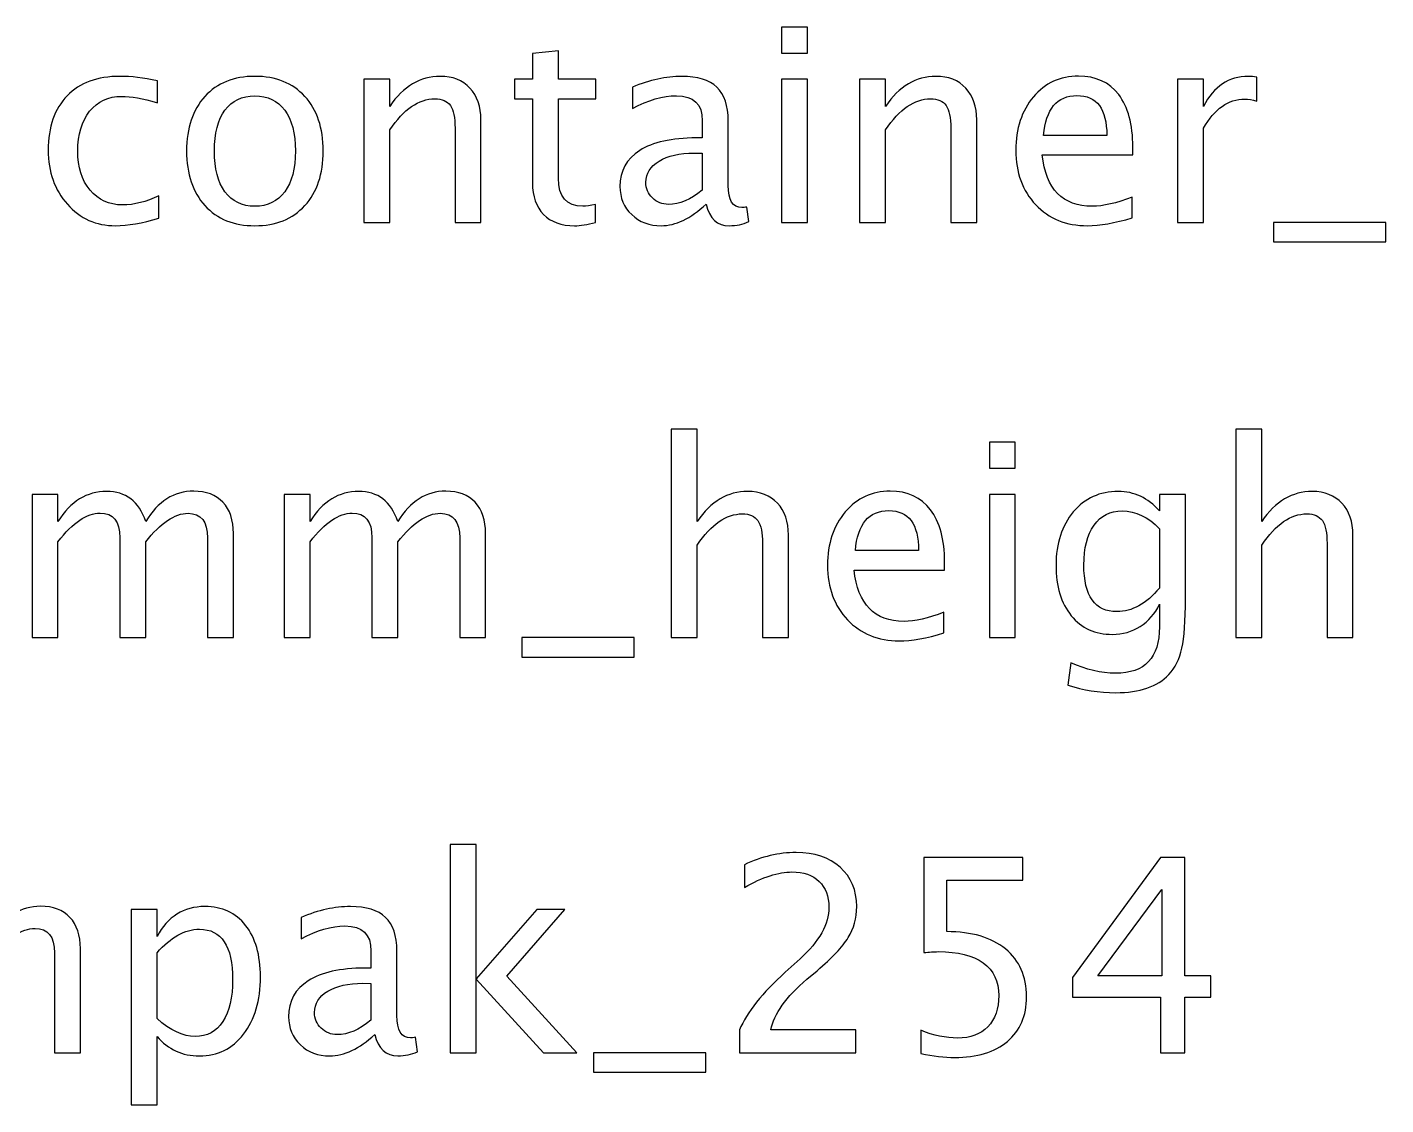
# Model space of a CAD drawing. Header units: centimetres. Extents: x -13.3 to 13.4, y -6.8 to 14.
# Drawn here: x -0.72 to 4.6, y 9.71 to 13.94 of the extents above; entities that cross this region are included whole.
import ezdxf

# ---------------------------------------------------------------- set-up
doc = ezdxf.new("R2010")
doc.units = ezdxf.units.CM
doc.header["$MEASUREMENT"] = 0
doc.layers.add('Layer 1', color=7, linetype='Continuous')

msp = doc.modelspace()

# ---------------------------------------------------------------- linework, layer by layer
at = {"layer": 'Layer 1'}
for points, knots in [([(2.23389, 13.83401), (2.23389, 13.83401), (2.23389, 13.93561), (2.23389, 13.93561), (2.23389, 13.93561), (2.23389, 13.93561), (2.33549, 13.93561), (2.33549, 13.93561), (2.33549, 13.93561), (2.33549, 13.93561), (2.33549, 13.83401), (2.33549, 13.83401), (2.33549, 13.83401), (2.33549, 13.83401), (2.23389, 13.83401), (2.23389, 13.83401)], [0, 0, 0, 0, 0.2, 0.2, 0.2, 0.2, 0.4, 0.4, 0.4, 0.4, 0.6, 0.6, 0.6, 0.6, 1, 1, 1, 1]), ([(1.50452, 13.17062), (1.47313, 13.16197), (1.44579, 13.15774), (1.42268, 13.15774), (1.42268, 13.15774), (1.37082, 13.15774), (1.33043, 13.17256), (1.3015, 13.20219), (1.3015, 13.20219), (1.2724, 13.23182), (1.25793, 13.27292), (1.25793, 13.32566), (1.25793, 13.32566), (1.25793, 13.32566), (1.25793, 13.65516), (1.25793, 13.65516), (1.25793, 13.65516), (1.25793, 13.65516), (1.18773, 13.65516), (1.18773, 13.65516), (1.18773, 13.65516), (1.18773, 13.65516), (1.18773, 13.73135), (1.18773, 13.73135), (1.18773, 13.73135), (1.18773, 13.73135), (1.25793, 13.73135), (1.25793, 13.73135), (1.25793, 13.73135), (1.25793, 13.73135), (1.25793, 13.83278), (1.25793, 13.83278), (1.25793, 13.83278), (1.25793, 13.83278), (1.35953, 13.84248), (1.35953, 13.84248), (1.35953, 13.84248), (1.35953, 13.84248), (1.35953, 13.73135), (1.35953, 13.73135), (1.35953, 13.73135), (1.35953, 13.73135), (1.50664, 13.73135), (1.50664, 13.73135), (1.50664, 13.73135), (1.50664, 13.73135), (1.50664, 13.65516), (1.50664, 13.65516), (1.50664, 13.65516), (1.50664, 13.65516), (1.35953, 13.65516), (1.35953, 13.65516), (1.35953, 13.65516), (1.35953, 13.65516), (1.35953, 13.34401), (1.35953, 13.34401), (1.35953, 13.34401), (1.35953, 13.27063), (1.39146, 13.23394), (1.45514, 13.23394), (1.45514, 13.23394), (1.46872, 13.23394), (1.48512, 13.23623), (1.50452, 13.24064), (1.50452, 13.24064), (1.50452, 13.24064), (1.50452, 13.17062), (1.50452, 13.17062)], [0, 0, 0, 0, 0.0555556, 0.0555556, 0.0555556, 0.0555556, 0.1111111, 0.1111111, 0.1111111, 0.1111111, 0.1666667, 0.1666667, 0.1666667, 0.1666667, 0.2222222, 0.2222222, 0.2222222, 0.2222222, 0.2777778, 0.2777778, 0.2777778, 0.2777778, 0.3333333, 0.3333333, 0.3333333, 0.3333333, 0.3888889, 0.3888889, 0.3888889, 0.3888889, 0.4444444, 0.4444444, 0.4444444, 0.4444444, 0.5, 0.5, 0.5, 0.5, 0.5555556, 0.5555556, 0.5555556, 0.5555556, 0.6111111, 0.6111111, 0.6111111, 0.6111111, 0.6666667, 0.6666667, 0.6666667, 0.6666667, 0.7222222, 0.7222222, 0.7222222, 0.7222222, 0.7777778, 0.7777778, 0.7777778, 0.7777778, 0.8333333, 0.8333333, 0.8333333, 0.8333333, 0.8888889, 0.8888889, 0.8888889, 0.8888889, 1, 1, 1, 1]), ([(-0.20591, 13.18737), (-0.27171, 13.16762), (-0.3285, 13.15774), (-0.37631, 13.15774), (-0.37631, 13.15774), (-0.45215, 13.15774), (-0.51495, 13.18579), (-0.56487, 13.2417), (-0.56487, 13.2417), (-0.61478, 13.29779), (-0.63983, 13.36852), (-0.63983, 13.45372), (-0.63983, 13.45372), (-0.63983, 13.54474), (-0.61514, 13.61582), (-0.56575, 13.66662), (-0.56575, 13.66662), (-0.51636, 13.7176), (-0.44739, 13.743), (-0.35884, 13.743), (-0.35884, 13.743), (-0.31528, 13.743), (-0.26624, 13.737), (-0.21226, 13.725), (-0.21226, 13.725), (-0.21226, 13.725), (-0.21226, 13.63928), (-0.21226, 13.63928), (-0.21226, 13.63928), (-0.26959, 13.65621), (-0.31633, 13.66468), (-0.35232, 13.66468), (-0.35232, 13.66468), (-0.40453, 13.66468), (-0.44633, 13.6451), (-0.47755, 13.60612), (-0.47755, 13.60612), (-0.50877, 13.56714), (-0.52447, 13.5151), (-0.52447, 13.45019), (-0.52447, 13.45019), (-0.52447, 13.38722), (-0.50824, 13.33642), (-0.47597, 13.29744), (-0.47597, 13.29744), (-0.44369, 13.25863), (-0.40153, 13.23923), (-0.34914, 13.23923), (-0.34914, 13.23923), (-0.30275, 13.23923), (-0.25513, 13.25123), (-0.20591, 13.27521), (-0.20591, 13.27521), (-0.20591, 13.27521), (-0.20591, 13.18737), (-0.20591, 13.18737)], [0, 0, 0, 0, 0.0666667, 0.0666667, 0.0666667, 0.0666667, 0.1333333, 0.1333333, 0.1333333, 0.1333333, 0.2, 0.2, 0.2, 0.2, 0.2666667, 0.2666667, 0.2666667, 0.2666667, 0.3333333, 0.3333333, 0.3333333, 0.3333333, 0.4, 0.4, 0.4, 0.4, 0.4666667, 0.4666667, 0.4666667, 0.4666667, 0.5333333, 0.5333333, 0.5333333, 0.5333333, 0.6, 0.6, 0.6, 0.6, 0.6666667, 0.6666667, 0.6666667, 0.6666667, 0.7333333, 0.7333333, 0.7333333, 0.7333333, 0.8, 0.8, 0.8, 0.8, 0.8666667, 0.8666667, 0.8666667, 0.8666667, 1, 1, 1, 1]), ([(0.16997, 13.15774), (0.08759, 13.15774), (0.02233, 13.18402), (-0.02565, 13.23659), (-0.02565, 13.23659), (-0.0738, 13.28915), (-0.09779, 13.36059), (-0.09779, 13.45072), (-0.09779, 13.45072), (-0.09779, 13.54068), (-0.0738, 13.61194), (-0.02565, 13.66433), (-0.02565, 13.66433), (0.02233, 13.71671), (0.08759, 13.743), (0.16997, 13.743), (0.16997, 13.743), (0.25234, 13.743), (0.3176, 13.71671), (0.36558, 13.66433), (0.36558, 13.66433), (0.41374, 13.61194), (0.43772, 13.54068), (0.43772, 13.45072), (0.43772, 13.45072), (0.43772, 13.36059), (0.41374, 13.28915), (0.36558, 13.23659), (0.36558, 13.23659), (0.3176, 13.18402), (0.25234, 13.15774), (0.16997, 13.15774)], [0, 0, 0, 0, 0.1111111, 0.1111111, 0.1111111, 0.1111111, 0.2222222, 0.2222222, 0.2222222, 0.2222222, 0.3333333, 0.3333333, 0.3333333, 0.3333333, 0.4444444, 0.4444444, 0.4444444, 0.4444444, 0.5555556, 0.5555556, 0.5555556, 0.5555556, 0.6666667, 0.6666667, 0.6666667, 0.6666667, 0.7777778, 0.7777778, 0.7777778, 0.7777778, 1, 1, 1, 1]), ([(0.59683, 13.17044), (0.59683, 13.17044), (0.59683, 13.73135), (0.59683, 13.73135), (0.59683, 13.73135), (0.59683, 13.73135), (0.69843, 13.73135), (0.69843, 13.73135), (0.69843, 13.73135), (0.69843, 13.73135), (0.69843, 13.62535), (0.69843, 13.62535), (0.69843, 13.62535), (0.75223, 13.70384), (0.8182, 13.743), (0.89616, 13.743), (0.89616, 13.743), (0.9452, 13.743), (0.98418, 13.72765), (1.01293, 13.69678), (1.01293, 13.69678), (1.04168, 13.66609), (1.05614, 13.62464), (1.05614, 13.57278), (1.05614, 13.57278), (1.05614, 13.57278), (1.05614, 13.17044), (1.05614, 13.17044), (1.05614, 13.17044), (1.05614, 13.17044), (0.95455, 13.17044), (0.95455, 13.17044), (0.95455, 13.17044), (0.95455, 13.17044), (0.95455, 13.53962), (0.95455, 13.53962), (0.95455, 13.53962), (0.95455, 13.58125), (0.94837, 13.61088), (0.9362, 13.62852), (0.9362, 13.62852), (0.92385, 13.64634), (0.90357, 13.65516), (0.87517, 13.65516), (0.87517, 13.65516), (0.81273, 13.65516), (0.75382, 13.61441), (0.69843, 13.53292), (0.69843, 13.53292), (0.69843, 13.53292), (0.69843, 13.17044), (0.69843, 13.17044), (0.69843, 13.17044), (0.69843, 13.17044), (0.59683, 13.17044), (0.59683, 13.17044)], [0, 0, 0, 0, 0.0666667, 0.0666667, 0.0666667, 0.0666667, 0.1333333, 0.1333333, 0.1333333, 0.1333333, 0.2, 0.2, 0.2, 0.2, 0.2666667, 0.2666667, 0.2666667, 0.2666667, 0.3333333, 0.3333333, 0.3333333, 0.3333333, 0.4, 0.4, 0.4, 0.4, 0.4666667, 0.4666667, 0.4666667, 0.4666667, 0.5333333, 0.5333333, 0.5333333, 0.5333333, 0.6, 0.6, 0.6, 0.6, 0.6666667, 0.6666667, 0.6666667, 0.6666667, 0.7333333, 0.7333333, 0.7333333, 0.7333333, 0.8, 0.8, 0.8, 0.8, 0.8666667, 0.8666667, 0.8666667, 0.8666667, 1, 1, 1, 1]), ([(1.93862, 13.24188), (1.87759, 13.18579), (1.81885, 13.15774), (1.76241, 13.15774), (1.76241, 13.15774), (1.71602, 13.15774), (1.67739, 13.1722), (1.64687, 13.20131), (1.64687, 13.20131), (1.61618, 13.23041), (1.60084, 13.2671), (1.60084, 13.31137), (1.60084, 13.31137), (1.60084, 13.37258), (1.62659, 13.41968), (1.67809, 13.45248), (1.67809, 13.45248), (1.7296, 13.48529), (1.80351, 13.5017), (1.89981, 13.5017), (1.89981, 13.5017), (1.89981, 13.5017), (1.92363, 13.5017), (1.92363, 13.5017), (1.92363, 13.5017), (1.92363, 13.5017), (1.92363, 13.56925), (1.92363, 13.56925), (1.92363, 13.56925), (1.92363, 13.63434), (1.88976, 13.6668), (1.82185, 13.6668), (1.82185, 13.6668), (1.76929, 13.6668), (1.71178, 13.65022), (1.64952, 13.61706), (1.64952, 13.61706), (1.64952, 13.61706), (1.64952, 13.70066), (1.64952, 13.70066), (1.64952, 13.70066), (1.71796, 13.72889), (1.78252, 13.743), (1.84302, 13.743), (1.84302, 13.743), (1.90528, 13.743), (1.95132, 13.72889), (1.98078, 13.70049), (1.98078, 13.70049), (2.01041, 13.67209), (2.02523, 13.62834), (2.02523, 13.56925), (2.02523, 13.56925), (2.02523, 13.56925), (2.02523, 13.31578), (2.02523, 13.31578), (2.02523, 13.31578), (2.02523, 13.25775), (2.04304, 13.22865), (2.07885, 13.22865), (2.07885, 13.22865), (2.08326, 13.22865), (2.08978, 13.22935), (2.09843, 13.23076), (2.09843, 13.23076), (2.09843, 13.23076), (2.10566, 13.17432), (2.10566, 13.17432), (2.10566, 13.17432), (2.08255, 13.16321), (2.05715, 13.15774), (2.02928, 13.15774), (2.02928, 13.15774), (1.98184, 13.15774), (1.95167, 13.18579), (1.93862, 13.24188)], [0, 0, 0, 0, 0.05, 0.05, 0.05, 0.05, 0.1, 0.1, 0.1, 0.1, 0.15, 0.15, 0.15, 0.15, 0.2, 0.2, 0.2, 0.2, 0.25, 0.25, 0.25, 0.25, 0.3, 0.3, 0.3, 0.3, 0.35, 0.35, 0.35, 0.35, 0.4, 0.4, 0.4, 0.4, 0.45, 0.45, 0.45, 0.45, 0.5, 0.5, 0.5, 0.5, 0.55, 0.55, 0.55, 0.55, 0.6, 0.6, 0.6, 0.6, 0.65, 0.65, 0.65, 0.65, 0.7, 0.7, 0.7, 0.7, 0.75, 0.75, 0.75, 0.75, 0.8, 0.8, 0.8, 0.8, 0.85, 0.85, 0.85, 0.85, 0.9, 0.9, 0.9, 0.9, 1, 1, 1, 1]), ([(2.53975, 13.17044), (2.53975, 13.17044), (2.53975, 13.73135), (2.53975, 13.73135), (2.53975, 13.73135), (2.53975, 13.73135), (2.64135, 13.73135), (2.64135, 13.73135), (2.64135, 13.73135), (2.64135, 13.73135), (2.64135, 13.62535), (2.64135, 13.62535), (2.64135, 13.62535), (2.69515, 13.70384), (2.76112, 13.743), (2.83908, 13.743), (2.83908, 13.743), (2.88812, 13.743), (2.9271, 13.72765), (2.95585, 13.69678), (2.95585, 13.69678), (2.9846, 13.66609), (2.99906, 13.62464), (2.99906, 13.57278), (2.99906, 13.57278), (2.99906, 13.57278), (2.99906, 13.17044), (2.99906, 13.17044), (2.99906, 13.17044), (2.99906, 13.17044), (2.89747, 13.17044), (2.89747, 13.17044), (2.89747, 13.17044), (2.89747, 13.17044), (2.89747, 13.53962), (2.89747, 13.53962), (2.89747, 13.53962), (2.89747, 13.58125), (2.89129, 13.61088), (2.87912, 13.62852), (2.87912, 13.62852), (2.86677, 13.64634), (2.84649, 13.65516), (2.81809, 13.65516), (2.81809, 13.65516), (2.75565, 13.65516), (2.69674, 13.61441), (2.64135, 13.53292), (2.64135, 13.53292), (2.64135, 13.53292), (2.64135, 13.17044), (2.64135, 13.17044), (2.64135, 13.17044), (2.64135, 13.17044), (2.53975, 13.17044), (2.53975, 13.17044)], [0, 0, 0, 0, 0.0666667, 0.0666667, 0.0666667, 0.0666667, 0.1333333, 0.1333333, 0.1333333, 0.1333333, 0.2, 0.2, 0.2, 0.2, 0.2666667, 0.2666667, 0.2666667, 0.2666667, 0.3333333, 0.3333333, 0.3333333, 0.3333333, 0.4, 0.4, 0.4, 0.4, 0.4666667, 0.4666667, 0.4666667, 0.4666667, 0.5333333, 0.5333333, 0.5333333, 0.5333333, 0.6, 0.6, 0.6, 0.6, 0.6666667, 0.6666667, 0.6666667, 0.6666667, 0.7333333, 0.7333333, 0.7333333, 0.7333333, 0.8, 0.8, 0.8, 0.8, 0.8666667, 0.8666667, 0.8666667, 0.8666667, 1, 1, 1, 1]), ([(3.60831, 13.18843), (3.54005, 13.16797), (3.48166, 13.15774), (3.43298, 13.15774), (3.43298, 13.15774), (3.3499, 13.15774), (3.28234, 13.18526), (3.23031, 13.24011), (3.23031, 13.24011), (3.17828, 13.29497), (3.15217, 13.36605), (3.15217, 13.45354), (3.15217, 13.45354), (3.15217, 13.53839), (3.1751, 13.60806), (3.22114, 13.66256), (3.22114, 13.66256), (3.26718, 13.71689), (3.32609, 13.74405), (3.39788, 13.74405), (3.39788, 13.74405), (3.46579, 13.74405), (3.51835, 13.71989), (3.55539, 13.67156), (3.55539, 13.67156), (3.59244, 13.62323), (3.61096, 13.55479), (3.61096, 13.46607), (3.61096, 13.46607), (3.61096, 13.46607), (3.61043, 13.43502), (3.61043, 13.43502), (3.61043, 13.43502), (3.61043, 13.43502), (3.25589, 13.43502), (3.25589, 13.43502), (3.25589, 13.43502), (3.2707, 13.30097), (3.33614, 13.23394), (3.45203, 13.23394), (3.45203, 13.23394), (3.49454, 13.23394), (3.54657, 13.24593), (3.60831, 13.26992), (3.60831, 13.26992), (3.60831, 13.26992), (3.60831, 13.18843), (3.60831, 13.18843)], [0, 0, 0, 0, 0.0769231, 0.0769231, 0.0769231, 0.0769231, 0.1538462, 0.1538462, 0.1538462, 0.1538462, 0.2307692, 0.2307692, 0.2307692, 0.2307692, 0.3076923, 0.3076923, 0.3076923, 0.3076923, 0.3846154, 0.3846154, 0.3846154, 0.3846154, 0.4615385, 0.4615385, 0.4615385, 0.4615385, 0.5384615, 0.5384615, 0.5384615, 0.5384615, 0.6153846, 0.6153846, 0.6153846, 0.6153846, 0.6923077, 0.6923077, 0.6923077, 0.6923077, 0.7692308, 0.7692308, 0.7692308, 0.7692308, 0.8461538, 0.8461538, 0.8461538, 0.8461538, 1, 1, 1, 1]), ([(3.78629, 13.17044), (3.78629, 13.17044), (3.78629, 13.73135), (3.78629, 13.73135), (3.78629, 13.73135), (3.78629, 13.73135), (3.88789, 13.73135), (3.88789, 13.73135), (3.88789, 13.73135), (3.88789, 13.73135), (3.88789, 13.62535), (3.88789, 13.62535), (3.88789, 13.62535), (3.92828, 13.70384), (3.98684, 13.743), (4.06375, 13.743), (4.06375, 13.743), (4.07416, 13.743), (4.08509, 13.74211), (4.09638, 13.74035), (4.09638, 13.74035), (4.09638, 13.74035), (4.09638, 13.64528), (4.09638, 13.64528), (4.09638, 13.64528), (4.07874, 13.6511), (4.06322, 13.6541), (4.04981, 13.6541), (4.04981, 13.6541), (3.98526, 13.6541), (3.93128, 13.616), (3.88789, 13.53962), (3.88789, 13.53962), (3.88789, 13.53962), (3.88789, 13.17044), (3.88789, 13.17044), (3.88789, 13.17044), (3.88789, 13.17044), (3.78629, 13.17044), (3.78629, 13.17044)], [0, 0, 0, 0, 0.0909091, 0.0909091, 0.0909091, 0.0909091, 0.1818182, 0.1818182, 0.1818182, 0.1818182, 0.2727273, 0.2727273, 0.2727273, 0.2727273, 0.3636364, 0.3636364, 0.3636364, 0.3636364, 0.4545455, 0.4545455, 0.4545455, 0.4545455, 0.5454545, 0.5454545, 0.5454545, 0.5454545, 0.6363636, 0.6363636, 0.6363636, 0.6363636, 0.7272727, 0.7272727, 0.7272727, 0.7272727, 0.8181818, 0.8181818, 0.8181818, 0.8181818, 1, 1, 1, 1]), ([(2.23389, 13.17044), (2.23389, 13.17044), (2.23389, 13.73135), (2.23389, 13.73135), (2.23389, 13.73135), (2.23389, 13.73135), (2.33549, 13.73135), (2.33549, 13.73135), (2.33549, 13.73135), (2.33549, 13.73135), (2.33549, 13.17044), (2.33549, 13.17044), (2.33549, 13.17044), (2.33549, 13.17044), (2.23389, 13.17044), (2.23389, 13.17044)], [0, 0, 0, 0, 0.2, 0.2, 0.2, 0.2, 0.4, 0.4, 0.4, 0.4, 0.6, 0.6, 0.6, 0.6, 1, 1, 1, 1]), ([(0.16979, 13.23394), (0.22006, 13.23394), (0.25922, 13.25281), (0.28709, 13.29074), (0.28709, 13.29074), (0.31478, 13.32848), (0.32872, 13.38193), (0.32872, 13.45072), (0.32872, 13.45072), (0.32872, 13.51934), (0.31478, 13.57261), (0.28709, 13.61035), (0.28709, 13.61035), (0.25922, 13.64792), (0.22006, 13.6668), (0.16979, 13.6668), (0.16979, 13.6668), (0.11934, 13.6668), (0.08019, 13.64792), (0.05267, 13.61035), (0.05267, 13.61035), (0.02498, 13.57261), (0.01122, 13.51934), (0.01122, 13.45072), (0.01122, 13.45072), (0.01122, 13.38193), (0.02498, 13.32848), (0.05267, 13.29074), (0.05267, 13.29074), (0.08019, 13.25281), (0.11934, 13.23394), (0.16979, 13.23394)], [0, 0, 0, 0, 0.1111111, 0.1111111, 0.1111111, 0.1111111, 0.2222222, 0.2222222, 0.2222222, 0.2222222, 0.3333333, 0.3333333, 0.3333333, 0.3333333, 0.4444444, 0.4444444, 0.4444444, 0.4444444, 0.5555556, 0.5555556, 0.5555556, 0.5555556, 0.6666667, 0.6666667, 0.6666667, 0.6666667, 0.7777778, 0.7777778, 0.7777778, 0.7777778, 1, 1, 1, 1]), ([(3.26118, 13.51122), (3.26118, 13.51122), (3.50883, 13.51122), (3.50883, 13.51122), (3.50883, 13.51122), (3.50883, 13.61564), (3.46985, 13.66786), (3.39206, 13.66786), (3.39206, 13.66786), (3.31374, 13.66786), (3.27017, 13.61564), (3.26118, 13.51122)], [0, 0, 0, 0, 0.25, 0.25, 0.25, 0.25, 0.5, 0.5, 0.5, 0.5, 1, 1, 1, 1]), ([(1.92363, 13.29726), (1.92363, 13.29726), (1.92363, 13.44137), (1.92363, 13.44137), (1.92363, 13.44137), (1.92363, 13.44137), (1.891, 13.44243), (1.891, 13.44243), (1.891, 13.44243), (1.83455, 13.44243), (1.78904, 13.43202), (1.75429, 13.41121), (1.75429, 13.41121), (1.71972, 13.39022), (1.70244, 13.36253), (1.70244, 13.32795), (1.70244, 13.32795), (1.70244, 13.30379), (1.71108, 13.28333), (1.72819, 13.26657), (1.72819, 13.26657), (1.74547, 13.24981), (1.76647, 13.24135), (1.79134, 13.24135), (1.79134, 13.24135), (1.83367, 13.24135), (1.87777, 13.26005), (1.92363, 13.29726)], [0, 0, 0, 0, 0.125, 0.125, 0.125, 0.125, 0.25, 0.25, 0.25, 0.25, 0.375, 0.375, 0.375, 0.375, 0.5, 0.5, 0.5, 0.5, 0.625, 0.625, 0.625, 0.625, 0.75, 0.75, 0.75, 0.75, 1, 1, 1, 1]), ([(4.16217, 13.09424), (4.16217, 13.09424), (4.16217, 13.17044), (4.16217, 13.17044), (4.16217, 13.17044), (4.16217, 13.17044), (4.60244, 13.17044), (4.60244, 13.17044), (4.60244, 13.17044), (4.60244, 13.17044), (4.60244, 13.09424), (4.60244, 13.09424), (4.60244, 13.09424), (4.60244, 13.09424), (4.16217, 13.09424), (4.16217, 13.09424)], [0, 0, 0, 0, 0.2, 0.2, 0.2, 0.2, 0.4, 0.4, 0.4, 0.4, 0.6, 0.6, 0.6, 0.6, 1, 1, 1, 1]), ([(1.80201, 11.54413), (1.80201, 11.54413), (1.80201, 12.3601), (1.80201, 12.3601), (1.80201, 12.3601), (1.80201, 12.3601), (1.90361, 12.3601), (1.90361, 12.3601), (1.90361, 12.3601), (1.90361, 12.3601), (1.90361, 11.99904), (1.90361, 11.99904), (1.90361, 11.99904), (1.95741, 12.07753), (2.02338, 12.11669), (2.10134, 12.11669), (2.10134, 12.11669), (2.15038, 12.11669), (2.18936, 12.10134), (2.21811, 12.07047), (2.21811, 12.07047), (2.24686, 12.03978), (2.26132, 11.99833), (2.26132, 11.94647), (2.26132, 11.94647), (2.26132, 11.94647), (2.26132, 11.54413), (2.26132, 11.54413), (2.26132, 11.54413), (2.26132, 11.54413), (2.15973, 11.54413), (2.15973, 11.54413), (2.15973, 11.54413), (2.15973, 11.54413), (2.15973, 11.91331), (2.15973, 11.91331), (2.15973, 11.91331), (2.15973, 11.95494), (2.15355, 11.98457), (2.14138, 12.00221), (2.14138, 12.00221), (2.12903, 12.02003), (2.10875, 12.02885), (2.08035, 12.02885), (2.08035, 12.02885), (2.01791, 12.02885), (1.959, 11.9881), (1.90361, 11.90661), (1.90361, 11.90661), (1.90361, 11.90661), (1.90361, 11.54413), (1.90361, 11.54413), (1.90361, 11.54413), (1.90361, 11.54413), (1.80201, 11.54413), (1.80201, 11.54413)], [0, 0, 0, 0, 0.0666667, 0.0666667, 0.0666667, 0.0666667, 0.1333333, 0.1333333, 0.1333333, 0.1333333, 0.2, 0.2, 0.2, 0.2, 0.2666667, 0.2666667, 0.2666667, 0.2666667, 0.3333333, 0.3333333, 0.3333333, 0.3333333, 0.4, 0.4, 0.4, 0.4, 0.4666667, 0.4666667, 0.4666667, 0.4666667, 0.5333333, 0.5333333, 0.5333333, 0.5333333, 0.6, 0.6, 0.6, 0.6, 0.6666667, 0.6666667, 0.6666667, 0.6666667, 0.7333333, 0.7333333, 0.7333333, 0.7333333, 0.8, 0.8, 0.8, 0.8, 0.8666667, 0.8666667, 0.8666667, 0.8666667, 1, 1, 1, 1]), ([(4.01428, 11.54413), (4.01428, 11.54413), (4.01428, 12.3601), (4.01428, 12.3601), (4.01428, 12.3601), (4.01428, 12.3601), (4.11588, 12.3601), (4.11588, 12.3601), (4.11588, 12.3601), (4.11588, 12.3601), (4.11588, 11.99904), (4.11588, 11.99904), (4.11588, 11.99904), (4.16968, 12.07753), (4.23565, 12.11669), (4.31361, 12.11669), (4.31361, 12.11669), (4.36265, 12.11669), (4.40163, 12.10134), (4.43038, 12.07047), (4.43038, 12.07047), (4.45913, 12.03978), (4.47359, 11.99833), (4.47359, 11.94647), (4.47359, 11.94647), (4.47359, 11.94647), (4.47359, 11.54413), (4.47359, 11.54413), (4.47359, 11.54413), (4.47359, 11.54413), (4.372, 11.54413), (4.372, 11.54413), (4.372, 11.54413), (4.372, 11.54413), (4.372, 11.91331), (4.372, 11.91331), (4.372, 11.91331), (4.372, 11.95494), (4.36582, 11.98457), (4.35365, 12.00221), (4.35365, 12.00221), (4.3413, 12.02003), (4.32102, 12.02885), (4.29262, 12.02885), (4.29262, 12.02885), (4.23018, 12.02885), (4.17127, 11.9881), (4.11588, 11.90661), (4.11588, 11.90661), (4.11588, 11.90661), (4.11588, 11.54413), (4.11588, 11.54413), (4.11588, 11.54413), (4.11588, 11.54413), (4.01428, 11.54413), (4.01428, 11.54413)], [0, 0, 0, 0, 0.0666667, 0.0666667, 0.0666667, 0.0666667, 0.1333333, 0.1333333, 0.1333333, 0.1333333, 0.2, 0.2, 0.2, 0.2, 0.2666667, 0.2666667, 0.2666667, 0.2666667, 0.3333333, 0.3333333, 0.3333333, 0.3333333, 0.4, 0.4, 0.4, 0.4, 0.4666667, 0.4666667, 0.4666667, 0.4666667, 0.5333333, 0.5333333, 0.5333333, 0.5333333, 0.6, 0.6, 0.6, 0.6, 0.6666667, 0.6666667, 0.6666667, 0.6666667, 0.7333333, 0.7333333, 0.7333333, 0.7333333, 0.8, 0.8, 0.8, 0.8, 0.8666667, 0.8666667, 0.8666667, 0.8666667, 1, 1, 1, 1]), ([(3.04855, 12.2077), (3.04855, 12.2077), (3.04855, 12.3093), (3.04855, 12.3093), (3.04855, 12.3093), (3.04855, 12.3093), (3.15015, 12.3093), (3.15015, 12.3093), (3.15015, 12.3093), (3.15015, 12.3093), (3.15015, 12.2077), (3.15015, 12.2077), (3.15015, 12.2077), (3.15015, 12.2077), (3.04855, 12.2077), (3.04855, 12.2077)], [0, 0, 0, 0, 0.2, 0.2, 0.2, 0.2, 0.4, 0.4, 0.4, 0.4, 0.6, 0.6, 0.6, 0.6, 1, 1, 1, 1]), ([(-0.70341, 11.54413), (-0.70341, 11.54413), (-0.70341, 12.10504), (-0.70341, 12.10504), (-0.70341, 12.10504), (-0.70341, 12.10504), (-0.60181, 12.10504), (-0.60181, 12.10504), (-0.60181, 12.10504), (-0.60181, 12.10504), (-0.60181, 11.99904), (-0.60181, 11.99904), (-0.60181, 11.99904), (-0.55225, 12.07753), (-0.48875, 12.11669), (-0.41096, 12.11669), (-0.41096, 12.11669), (-0.33599, 12.11669), (-0.28502, 12.07753), (-0.25785, 11.99904), (-0.25785, 11.99904), (-0.2097, 12.07823), (-0.14691, 12.11774), (-0.06982, 12.11774), (-0.06982, 12.11774), (-0.02061, 12.11774), (0.01767, 12.10328), (0.04501, 12.07418), (0.04501, 12.07418), (0.07235, 12.04507), (0.0861, 12.00433), (0.0861, 11.95194), (0.0861, 11.95194), (0.0861, 11.95194), (0.0861, 11.54413), (0.0861, 11.54413), (0.0861, 11.54413), (0.0861, 11.54413), (-0.0155, 11.54413), (-0.0155, 11.54413), (-0.0155, 11.54413), (-0.0155, 11.54413), (-0.0155, 11.93518), (-0.0155, 11.93518), (-0.0155, 11.93518), (-0.0155, 11.99904), (-0.0409, 12.03096), (-0.0917, 12.03096), (-0.0917, 12.03096), (-0.14444, 12.03096), (-0.19982, 11.99374), (-0.25785, 11.91913), (-0.25785, 11.91913), (-0.25785, 11.91913), (-0.25785, 11.54413), (-0.25785, 11.54413), (-0.25785, 11.54413), (-0.25785, 11.54413), (-0.35945, 11.54413), (-0.35945, 11.54413), (-0.35945, 11.54413), (-0.35945, 11.54413), (-0.35945, 11.93554), (-0.35945, 11.93554), (-0.35945, 11.93554), (-0.35945, 11.99992), (-0.38521, 12.03202), (-0.43689, 12.03202), (-0.43689, 12.03202), (-0.48822, 12.03202), (-0.54325, 11.99463), (-0.60181, 11.91966), (-0.60181, 11.91966), (-0.60181, 11.91966), (-0.60181, 11.54413), (-0.60181, 11.54413), (-0.60181, 11.54413), (-0.60181, 11.54413), (-0.70341, 11.54413), (-0.70341, 11.54413)], [0, 0, 0, 0, 0.047619, 0.047619, 0.047619, 0.047619, 0.0952381, 0.0952381, 0.0952381, 0.0952381, 0.1428571, 0.1428571, 0.1428571, 0.1428571, 0.1904762, 0.1904762, 0.1904762, 0.1904762, 0.2380952, 0.2380952, 0.2380952, 0.2380952, 0.2857143, 0.2857143, 0.2857143, 0.2857143, 0.3333333, 0.3333333, 0.3333333, 0.3333333, 0.3809524, 0.3809524, 0.3809524, 0.3809524, 0.4285714, 0.4285714, 0.4285714, 0.4285714, 0.4761905, 0.4761905, 0.4761905, 0.4761905, 0.5238095, 0.5238095, 0.5238095, 0.5238095, 0.5714286, 0.5714286, 0.5714286, 0.5714286, 0.6190476, 0.6190476, 0.6190476, 0.6190476, 0.6666667, 0.6666667, 0.6666667, 0.6666667, 0.7142857, 0.7142857, 0.7142857, 0.7142857, 0.7619048, 0.7619048, 0.7619048, 0.7619048, 0.8095238, 0.8095238, 0.8095238, 0.8095238, 0.8571429, 0.8571429, 0.8571429, 0.8571429, 0.9047619, 0.9047619, 0.9047619, 0.9047619, 1, 1, 1, 1]), ([(0.28472, 11.54413), (0.28472, 11.54413), (0.28472, 12.10504), (0.28472, 12.10504), (0.28472, 12.10504), (0.28472, 12.10504), (0.38632, 12.10504), (0.38632, 12.10504), (0.38632, 12.10504), (0.38632, 12.10504), (0.38632, 11.99904), (0.38632, 11.99904), (0.38632, 11.99904), (0.43588, 12.07753), (0.49938, 12.11669), (0.57717, 12.11669), (0.57717, 12.11669), (0.65214, 12.11669), (0.70311, 12.07753), (0.73028, 11.99904), (0.73028, 11.99904), (0.77843, 12.07823), (0.84122, 12.11774), (0.91831, 12.11774), (0.91831, 12.11774), (0.96752, 12.11774), (1.0058, 12.10328), (1.03314, 12.07418), (1.03314, 12.07418), (1.06048, 12.04507), (1.07423, 12.00433), (1.07423, 11.95194), (1.07423, 11.95194), (1.07423, 11.95194), (1.07423, 11.54413), (1.07423, 11.54413), (1.07423, 11.54413), (1.07423, 11.54413), (0.97263, 11.54413), (0.97263, 11.54413), (0.97263, 11.54413), (0.97263, 11.54413), (0.97263, 11.93518), (0.97263, 11.93518), (0.97263, 11.93518), (0.97263, 11.99904), (0.94723, 12.03096), (0.89643, 12.03096), (0.89643, 12.03096), (0.84369, 12.03096), (0.78831, 11.99374), (0.73028, 11.91913), (0.73028, 11.91913), (0.73028, 11.91913), (0.73028, 11.54413), (0.73028, 11.54413), (0.73028, 11.54413), (0.73028, 11.54413), (0.62868, 11.54413), (0.62868, 11.54413), (0.62868, 11.54413), (0.62868, 11.54413), (0.62868, 11.93554), (0.62868, 11.93554), (0.62868, 11.93554), (0.62868, 11.99992), (0.60292, 12.03202), (0.55124, 12.03202), (0.55124, 12.03202), (0.49991, 12.03202), (0.44488, 11.99463), (0.38632, 11.91966), (0.38632, 11.91966), (0.38632, 11.91966), (0.38632, 11.54413), (0.38632, 11.54413), (0.38632, 11.54413), (0.38632, 11.54413), (0.28472, 11.54413), (0.28472, 11.54413)], [0, 0, 0, 0, 0.047619, 0.047619, 0.047619, 0.047619, 0.0952381, 0.0952381, 0.0952381, 0.0952381, 0.1428571, 0.1428571, 0.1428571, 0.1428571, 0.1904762, 0.1904762, 0.1904762, 0.1904762, 0.2380952, 0.2380952, 0.2380952, 0.2380952, 0.2857143, 0.2857143, 0.2857143, 0.2857143, 0.3333333, 0.3333333, 0.3333333, 0.3333333, 0.3809524, 0.3809524, 0.3809524, 0.3809524, 0.4285714, 0.4285714, 0.4285714, 0.4285714, 0.4761905, 0.4761905, 0.4761905, 0.4761905, 0.5238095, 0.5238095, 0.5238095, 0.5238095, 0.5714286, 0.5714286, 0.5714286, 0.5714286, 0.6190476, 0.6190476, 0.6190476, 0.6190476, 0.6666667, 0.6666667, 0.6666667, 0.6666667, 0.7142857, 0.7142857, 0.7142857, 0.7142857, 0.7619048, 0.7619048, 0.7619048, 0.7619048, 0.8095238, 0.8095238, 0.8095238, 0.8095238, 0.8571429, 0.8571429, 0.8571429, 0.8571429, 0.9047619, 0.9047619, 0.9047619, 0.9047619, 1, 1, 1, 1]), ([(2.87057, 11.56212), (2.80231, 11.54166), (2.74392, 11.53143), (2.69524, 11.53143), (2.69524, 11.53143), (2.61216, 11.53143), (2.5446, 11.55895), (2.49257, 11.6138), (2.49257, 11.6138), (2.44054, 11.66866), (2.41443, 11.73974), (2.41443, 11.82723), (2.41443, 11.82723), (2.41443, 11.91208), (2.43736, 11.98175), (2.4834, 12.03625), (2.4834, 12.03625), (2.52944, 12.09058), (2.58835, 12.11774), (2.66014, 12.11774), (2.66014, 12.11774), (2.72805, 12.11774), (2.78061, 12.09358), (2.81765, 12.04525), (2.81765, 12.04525), (2.8547, 11.99692), (2.87322, 11.92848), (2.87322, 11.83976), (2.87322, 11.83976), (2.87322, 11.83976), (2.87269, 11.80871), (2.87269, 11.80871), (2.87269, 11.80871), (2.87269, 11.80871), (2.51815, 11.80871), (2.51815, 11.80871), (2.51815, 11.80871), (2.53296, 11.67466), (2.5984, 11.60763), (2.71429, 11.60763), (2.71429, 11.60763), (2.7568, 11.60763), (2.80883, 11.61962), (2.87057, 11.64361), (2.87057, 11.64361), (2.87057, 11.64361), (2.87057, 11.56212), (2.87057, 11.56212)], [0, 0, 0, 0, 0.0769231, 0.0769231, 0.0769231, 0.0769231, 0.1538462, 0.1538462, 0.1538462, 0.1538462, 0.2307692, 0.2307692, 0.2307692, 0.2307692, 0.3076923, 0.3076923, 0.3076923, 0.3076923, 0.3846154, 0.3846154, 0.3846154, 0.3846154, 0.4615385, 0.4615385, 0.4615385, 0.4615385, 0.5384615, 0.5384615, 0.5384615, 0.5384615, 0.6153846, 0.6153846, 0.6153846, 0.6153846, 0.6923077, 0.6923077, 0.6923077, 0.6923077, 0.7692308, 0.7692308, 0.7692308, 0.7692308, 0.8461538, 0.8461538, 0.8461538, 0.8461538, 1, 1, 1, 1]), ([(3.04855, 11.54413), (3.04855, 11.54413), (3.04855, 12.10504), (3.04855, 12.10504), (3.04855, 12.10504), (3.04855, 12.10504), (3.15015, 12.10504), (3.15015, 12.10504), (3.15015, 12.10504), (3.15015, 12.10504), (3.15015, 11.54413), (3.15015, 11.54413), (3.15015, 11.54413), (3.15015, 11.54413), (3.04855, 11.54413), (3.04855, 11.54413)], [0, 0, 0, 0, 0.2, 0.2, 0.2, 0.2, 0.4, 0.4, 0.4, 0.4, 0.6, 0.6, 0.6, 0.6, 1, 1, 1, 1]), ([(3.35653, 11.35786), (3.35653, 11.35786), (3.36852, 11.44571), (3.36852, 11.44571), (3.36852, 11.44571), (3.42743, 11.41819), (3.48582, 11.40443), (3.5435, 11.40443), (3.5435, 11.40443), (3.65797, 11.40443), (3.7153, 11.46511), (3.7153, 11.58629), (3.7153, 11.58629), (3.7153, 11.58629), (3.7153, 11.67448), (3.7153, 11.67448), (3.7153, 11.67448), (3.69766, 11.63726), (3.67261, 11.60851), (3.63998, 11.58787), (3.63998, 11.58787), (3.60735, 11.56724), (3.57101, 11.55683), (3.53097, 11.55683), (3.53097, 11.55683), (3.46306, 11.55683), (3.40927, 11.58117), (3.36958, 11.62985), (3.36958, 11.62985), (3.32989, 11.67854), (3.30996, 11.74451), (3.30996, 11.82776), (3.30996, 11.82776), (3.30996, 11.91296), (3.33254, 11.98246), (3.37769, 12.03625), (3.37769, 12.03625), (3.42302, 12.08988), (3.48141, 12.11669), (3.5532, 12.11669), (3.5532, 12.11669), (3.61599, 12.11669), (3.67014, 12.09129), (3.7153, 12.04031), (3.7153, 12.04031), (3.7153, 12.04031), (3.7153, 12.10504), (3.7153, 12.10504), (3.7153, 12.10504), (3.7153, 12.10504), (3.8169, 12.10504), (3.8169, 12.10504), (3.8169, 12.10504), (3.8169, 12.10504), (3.8169, 11.69724), (3.8169, 11.69724), (3.8169, 11.69724), (3.8169, 11.60957), (3.81231, 11.54466), (3.80314, 11.5025), (3.80314, 11.5025), (3.79415, 11.46035), (3.77686, 11.42577), (3.75181, 11.39896), (3.75181, 11.39896), (3.70736, 11.35187), (3.63787, 11.32823), (3.5435, 11.32823), (3.5435, 11.32823), (3.47876, 11.32823), (3.4165, 11.33811), (3.35653, 11.35786)], [0, 0, 0, 0, 0.0526316, 0.0526316, 0.0526316, 0.0526316, 0.1052632, 0.1052632, 0.1052632, 0.1052632, 0.1578947, 0.1578947, 0.1578947, 0.1578947, 0.2105263, 0.2105263, 0.2105263, 0.2105263, 0.2631579, 0.2631579, 0.2631579, 0.2631579, 0.3157895, 0.3157895, 0.3157895, 0.3157895, 0.3684211, 0.3684211, 0.3684211, 0.3684211, 0.4210526, 0.4210526, 0.4210526, 0.4210526, 0.4736842, 0.4736842, 0.4736842, 0.4736842, 0.5263158, 0.5263158, 0.5263158, 0.5263158, 0.5789474, 0.5789474, 0.5789474, 0.5789474, 0.6315789, 0.6315789, 0.6315789, 0.6315789, 0.6842105, 0.6842105, 0.6842105, 0.6842105, 0.7368421, 0.7368421, 0.7368421, 0.7368421, 0.7894737, 0.7894737, 0.7894737, 0.7894737, 0.8421053, 0.8421053, 0.8421053, 0.8421053, 0.8947368, 0.8947368, 0.8947368, 0.8947368, 1, 1, 1, 1]), ([(2.52344, 11.88491), (2.52344, 11.88491), (2.77109, 11.88491), (2.77109, 11.88491), (2.77109, 11.88491), (2.77109, 11.98933), (2.73211, 12.04155), (2.65432, 12.04155), (2.65432, 12.04155), (2.576, 12.04155), (2.53243, 11.98933), (2.52344, 11.88491)], [0, 0, 0, 0, 0.25, 0.25, 0.25, 0.25, 0.5, 0.5, 0.5, 0.5, 1, 1, 1, 1]), ([(3.7153, 11.73816), (3.7153, 11.73816), (3.7153, 11.97081), (3.7153, 11.97081), (3.7153, 11.97081), (3.6705, 12.0172), (3.62164, 12.04049), (3.5689, 12.04049), (3.5689, 12.04049), (3.52198, 12.04049), (3.48529, 12.02179), (3.45883, 11.98422), (3.45883, 11.98422), (3.4322, 11.94682), (3.41897, 11.89479), (3.41897, 11.82847), (3.41897, 11.82847), (3.41897, 11.70658), (3.46218, 11.64573), (3.54879, 11.64573), (3.54879, 11.64573), (3.6077, 11.64573), (3.66327, 11.6766), (3.7153, 11.73816)], [0, 0, 0, 0, 0.1428571, 0.1428571, 0.1428571, 0.1428571, 0.2857143, 0.2857143, 0.2857143, 0.2857143, 0.4285714, 0.4285714, 0.4285714, 0.4285714, 0.5714286, 0.5714286, 0.5714286, 0.5714286, 0.7142857, 0.7142857, 0.7142857, 0.7142857, 1, 1, 1, 1]), ([(1.2157, 11.46793), (1.2157, 11.46793), (1.2157, 11.54413), (1.2157, 11.54413), (1.2157, 11.54413), (1.2157, 11.54413), (1.65597, 11.54413), (1.65597, 11.54413), (1.65597, 11.54413), (1.65597, 11.54413), (1.65597, 11.46793), (1.65597, 11.46793), (1.65597, 11.46793), (1.65597, 11.46793), (1.2157, 11.46793), (1.2157, 11.46793)], [0, 0, 0, 0, 0.2, 0.2, 0.2, 0.2, 0.4, 0.4, 0.4, 0.4, 0.6, 0.6, 0.6, 0.6, 1, 1, 1, 1]), ([(0.93525, 9.91782), (0.93525, 9.91782), (0.93525, 10.73379), (0.93525, 10.73379), (0.93525, 10.73379), (0.93525, 10.73379), (1.03685, 10.73379), (1.03685, 10.73379), (1.03685, 10.73379), (1.03685, 10.73379), (1.03685, 10.20657), (1.03685, 10.20657), (1.03685, 10.20657), (1.03685, 10.20657), (1.27497, 10.47873), (1.27497, 10.47873), (1.27497, 10.47873), (1.27497, 10.47873), (1.38469, 10.47873), (1.38469, 10.47873), (1.38469, 10.47873), (1.38469, 10.47873), (1.15715, 10.21697), (1.15715, 10.21697), (1.15715, 10.21697), (1.15715, 10.21697), (1.43231, 9.91782), (1.43231, 9.91782), (1.43231, 9.91782), (1.43231, 9.91782), (1.30143, 9.91782), (1.30143, 9.91782), (1.30143, 9.91782), (1.30143, 9.91782), (1.03685, 10.20551), (1.03685, 10.20551), (1.03685, 10.20551), (1.03685, 10.20551), (1.03685, 9.91782), (1.03685, 9.91782), (1.03685, 9.91782), (1.03685, 9.91782), (0.93525, 9.91782), (0.93525, 9.91782)], [0, 0, 0, 0, 0.0833333, 0.0833333, 0.0833333, 0.0833333, 0.1666667, 0.1666667, 0.1666667, 0.1666667, 0.25, 0.25, 0.25, 0.25, 0.3333333, 0.3333333, 0.3333333, 0.3333333, 0.4166667, 0.4166667, 0.4166667, 0.4166667, 0.5, 0.5, 0.5, 0.5, 0.5833333, 0.5833333, 0.5833333, 0.5833333, 0.6666667, 0.6666667, 0.6666667, 0.6666667, 0.75, 0.75, 0.75, 0.75, 0.8333333, 0.8333333, 0.8333333, 0.8333333, 1, 1, 1, 1]), ([(2.06924, 9.91782), (2.06924, 9.91782), (2.06924, 10.00672), (2.06924, 10.00672), (2.06924, 10.00672), (2.09887, 10.07604), (2.15867, 10.15171), (2.2488, 10.23338), (2.2488, 10.23338), (2.2488, 10.23338), (2.30701, 10.28559), (2.30701, 10.28559), (2.30701, 10.28559), (2.38198, 10.35368), (2.41955, 10.42106), (2.41955, 10.48808), (2.41955, 10.48808), (2.41955, 10.53095), (2.40667, 10.56446), (2.3811, 10.58898), (2.3811, 10.58898), (2.35552, 10.6135), (2.32007, 10.62584), (2.27509, 10.62584), (2.27509, 10.62584), (2.22252, 10.62584), (2.16026, 10.60573), (2.08829, 10.56552), (2.08829, 10.56552), (2.08829, 10.56552), (2.08829, 10.65442), (2.08829, 10.65442), (2.08829, 10.65442), (2.1562, 10.68617), (2.22376, 10.70204), (2.29114, 10.70204), (2.29114, 10.70204), (2.36275, 10.70204), (2.42025, 10.68282), (2.46365, 10.64419), (2.46365, 10.64419), (2.50686, 10.60556), (2.52856, 10.55441), (2.52856, 10.49055), (2.52856, 10.49055), (2.52856, 10.44469), (2.51762, 10.40395), (2.49575, 10.36849), (2.49575, 10.36849), (2.4737, 10.33286), (2.43295, 10.28982), (2.37316, 10.23902), (2.37316, 10.23902), (2.37316, 10.23902), (2.33382, 10.20551), (2.33382, 10.20551), (2.33382, 10.20551), (2.25198, 10.13619), (2.20471, 10.06987), (2.19201, 10.00672), (2.19201, 10.00672), (2.19201, 10.00672), (2.52538, 10.00672), (2.52538, 10.00672), (2.52538, 10.00672), (2.52538, 10.00672), (2.52538, 9.91782), (2.52538, 9.91782), (2.52538, 9.91782), (2.52538, 9.91782), (2.06924, 9.91782), (2.06924, 9.91782)], [0, 0, 0, 0, 0.0526316, 0.0526316, 0.0526316, 0.0526316, 0.1052632, 0.1052632, 0.1052632, 0.1052632, 0.1578947, 0.1578947, 0.1578947, 0.1578947, 0.2105263, 0.2105263, 0.2105263, 0.2105263, 0.2631579, 0.2631579, 0.2631579, 0.2631579, 0.3157895, 0.3157895, 0.3157895, 0.3157895, 0.3684211, 0.3684211, 0.3684211, 0.3684211, 0.4210526, 0.4210526, 0.4210526, 0.4210526, 0.4736842, 0.4736842, 0.4736842, 0.4736842, 0.5263158, 0.5263158, 0.5263158, 0.5263158, 0.5789474, 0.5789474, 0.5789474, 0.5789474, 0.6315789, 0.6315789, 0.6315789, 0.6315789, 0.6842105, 0.6842105, 0.6842105, 0.6842105, 0.7368421, 0.7368421, 0.7368421, 0.7368421, 0.7894737, 0.7894737, 0.7894737, 0.7894737, 0.8421053, 0.8421053, 0.8421053, 0.8421053, 0.8947368, 0.8947368, 0.8947368, 0.8947368, 1, 1, 1, 1]), ([(2.77974, 9.91465), (2.77974, 9.91465), (2.77974, 10.00566), (2.77974, 10.00566), (2.77974, 10.00566), (2.83036, 9.9852), (2.87834, 9.97497), (2.9242, 9.97497), (2.9242, 9.97497), (2.97429, 9.97497), (3.0138, 9.98979), (3.04255, 10.01942), (3.04255, 10.01942), (3.07131, 10.04905), (3.08559, 10.0898), (3.08559, 10.14166), (3.08559, 10.14166), (3.08559, 10.1974), (3.06531, 10.24008), (3.02474, 10.26954), (3.02474, 10.26954), (2.98417, 10.299), (2.92543, 10.31364), (2.8487, 10.31364), (2.8487, 10.31364), (2.83089, 10.31364), (2.81202, 10.3124), (2.79244, 10.30993), (2.79244, 10.30993), (2.79244, 10.30993), (2.79244, 10.68299), (2.79244, 10.68299), (2.79244, 10.68299), (2.79244, 10.68299), (3.17978, 10.68299), (3.17978, 10.68299), (3.17978, 10.68299), (3.17978, 10.68299), (3.17978, 10.59409), (3.17978, 10.59409), (3.17978, 10.59409), (3.17978, 10.59409), (2.88134, 10.59409), (2.88134, 10.59409), (2.88134, 10.59409), (2.88134, 10.59409), (2.88134, 10.39195), (2.88134, 10.39195), (2.88134, 10.39195), (2.97976, 10.39195), (3.05649, 10.36937), (3.1117, 10.32422), (3.1117, 10.32422), (3.16691, 10.27924), (3.1946, 10.2168), (3.1946, 10.13689), (3.1946, 10.13689), (3.1946, 10.06246), (3.16955, 10.00425), (3.11946, 9.96209), (3.11946, 9.96209), (3.06937, 9.91994), (3.00022, 9.89877), (2.91203, 9.89877), (2.91203, 9.89877), (2.87269, 9.89877), (2.8286, 9.90406), (2.77974, 9.91465)], [0, 0, 0, 0, 0.0555556, 0.0555556, 0.0555556, 0.0555556, 0.1111111, 0.1111111, 0.1111111, 0.1111111, 0.1666667, 0.1666667, 0.1666667, 0.1666667, 0.2222222, 0.2222222, 0.2222222, 0.2222222, 0.2777778, 0.2777778, 0.2777778, 0.2777778, 0.3333333, 0.3333333, 0.3333333, 0.3333333, 0.3888889, 0.3888889, 0.3888889, 0.3888889, 0.4444444, 0.4444444, 0.4444444, 0.4444444, 0.5, 0.5, 0.5, 0.5, 0.5555556, 0.5555556, 0.5555556, 0.5555556, 0.6111111, 0.6111111, 0.6111111, 0.6111111, 0.6666667, 0.6666667, 0.6666667, 0.6666667, 0.7222222, 0.7222222, 0.7222222, 0.7222222, 0.7777778, 0.7777778, 0.7777778, 0.7777778, 0.8333333, 0.8333333, 0.8333333, 0.8333333, 0.8888889, 0.8888889, 0.8888889, 0.8888889, 1, 1, 1, 1]), ([(3.71883, 9.91782), (3.71883, 9.91782), (3.71883, 10.13478), (3.71883, 10.13478), (3.71883, 10.13478), (3.71883, 10.13478), (3.37381, 10.13478), (3.37381, 10.13478), (3.37381, 10.13478), (3.37381, 10.13478), (3.37381, 10.21204), (3.37381, 10.21204), (3.37381, 10.21204), (3.37381, 10.21204), (3.71883, 10.68299), (3.71883, 10.68299), (3.71883, 10.68299), (3.71883, 10.68299), (3.81408, 10.68299), (3.81408, 10.68299), (3.81408, 10.68299), (3.81408, 10.68299), (3.81408, 10.21839), (3.81408, 10.21839), (3.81408, 10.21839), (3.81408, 10.21839), (3.91674, 10.21839), (3.91674, 10.21839), (3.91674, 10.21839), (3.91674, 10.21839), (3.91674, 10.13478), (3.91674, 10.13478), (3.91674, 10.13478), (3.91674, 10.13478), (3.81408, 10.13478), (3.81408, 10.13478), (3.81408, 10.13478), (3.81408, 10.13478), (3.81408, 9.91782), (3.81408, 9.91782), (3.81408, 9.91782), (3.81408, 9.91782), (3.71883, 9.91782), (3.71883, 9.91782)], [0, 0, 0, 0, 0.0833333, 0.0833333, 0.0833333, 0.0833333, 0.1666667, 0.1666667, 0.1666667, 0.1666667, 0.25, 0.25, 0.25, 0.25, 0.3333333, 0.3333333, 0.3333333, 0.3333333, 0.4166667, 0.4166667, 0.4166667, 0.4166667, 0.5, 0.5, 0.5, 0.5, 0.5833333, 0.5833333, 0.5833333, 0.5833333, 0.6666667, 0.6666667, 0.6666667, 0.6666667, 0.75, 0.75, 0.75, 0.75, 0.8333333, 0.8333333, 0.8333333, 0.8333333, 1, 1, 1, 1]), ([(3.47418, 10.21839), (3.47418, 10.21839), (3.72518, 10.21839), (3.72518, 10.21839), (3.72518, 10.21839), (3.72518, 10.21839), (3.72518, 10.5574), (3.72518, 10.5574), (3.72518, 10.5574), (3.72518, 10.5574), (3.47418, 10.21839), (3.47418, 10.21839)], [0, 0, 0, 0, 0.25, 0.25, 0.25, 0.25, 0.5, 0.5, 0.5, 0.5, 1, 1, 1, 1]), ([(-1.30329, 9.91782), (-1.30329, 9.91782), (-1.30329, 10.47873), (-1.30329, 10.47873), (-1.30329, 10.47873), (-1.30329, 10.47873), (-1.20169, 10.47873), (-1.20169, 10.47873), (-1.20169, 10.47873), (-1.20169, 10.47873), (-1.20169, 10.37273), (-1.20169, 10.37273), (-1.20169, 10.37273), (-1.15213, 10.45122), (-1.08863, 10.49038), (-1.01084, 10.49038), (-1.01084, 10.49038), (-0.93587, 10.49038), (-0.8849, 10.45122), (-0.85773, 10.37273), (-0.85773, 10.37273), (-0.80958, 10.45192), (-0.74679, 10.49143), (-0.6697, 10.49143), (-0.6697, 10.49143), (-0.62049, 10.49143), (-0.58221, 10.47697), (-0.55487, 10.44787), (-0.55487, 10.44787), (-0.52753, 10.41876), (-0.51378, 10.37802), (-0.51378, 10.32563), (-0.51378, 10.32563), (-0.51378, 10.32563), (-0.51378, 9.91782), (-0.51378, 9.91782), (-0.51378, 9.91782), (-0.51378, 9.91782), (-0.61538, 9.91782), (-0.61538, 9.91782), (-0.61538, 9.91782), (-0.61538, 9.91782), (-0.61538, 10.30887), (-0.61538, 10.30887), (-0.61538, 10.30887), (-0.61538, 10.37273), (-0.64078, 10.40465), (-0.69158, 10.40465), (-0.69158, 10.40465), (-0.74432, 10.40465), (-0.7997, 10.36743), (-0.85773, 10.29282), (-0.85773, 10.29282), (-0.85773, 10.29282), (-0.85773, 9.91782), (-0.85773, 9.91782), (-0.85773, 9.91782), (-0.85773, 9.91782), (-0.95933, 9.91782), (-0.95933, 9.91782), (-0.95933, 9.91782), (-0.95933, 9.91782), (-0.95933, 10.30923), (-0.95933, 10.30923), (-0.95933, 10.30923), (-0.95933, 10.37361), (-0.98509, 10.40571), (-1.03677, 10.40571), (-1.03677, 10.40571), (-1.0881, 10.40571), (-1.14313, 10.36832), (-1.20169, 10.29335), (-1.20169, 10.29335), (-1.20169, 10.29335), (-1.20169, 9.91782), (-1.20169, 9.91782), (-1.20169, 9.91782), (-1.20169, 9.91782), (-1.30329, 9.91782), (-1.30329, 9.91782)], [0, 0, 0, 0, 0.047619, 0.047619, 0.047619, 0.047619, 0.0952381, 0.0952381, 0.0952381, 0.0952381, 0.1428571, 0.1428571, 0.1428571, 0.1428571, 0.1904762, 0.1904762, 0.1904762, 0.1904762, 0.2380952, 0.2380952, 0.2380952, 0.2380952, 0.2857143, 0.2857143, 0.2857143, 0.2857143, 0.3333333, 0.3333333, 0.3333333, 0.3333333, 0.3809524, 0.3809524, 0.3809524, 0.3809524, 0.4285714, 0.4285714, 0.4285714, 0.4285714, 0.4761905, 0.4761905, 0.4761905, 0.4761905, 0.5238095, 0.5238095, 0.5238095, 0.5238095, 0.5714286, 0.5714286, 0.5714286, 0.5714286, 0.6190476, 0.6190476, 0.6190476, 0.6190476, 0.6666667, 0.6666667, 0.6666667, 0.6666667, 0.7142857, 0.7142857, 0.7142857, 0.7142857, 0.7619048, 0.7619048, 0.7619048, 0.7619048, 0.8095238, 0.8095238, 0.8095238, 0.8095238, 0.8571429, 0.8571429, 0.8571429, 0.8571429, 0.9047619, 0.9047619, 0.9047619, 0.9047619, 1, 1, 1, 1]), ([(-0.31516, 9.71356), (-0.31516, 9.71356), (-0.31516, 10.47873), (-0.31516, 10.47873), (-0.31516, 10.47873), (-0.31516, 10.47873), (-0.21356, 10.47873), (-0.21356, 10.47873), (-0.21356, 10.47873), (-0.21356, 10.47873), (-0.21356, 10.37273), (-0.21356, 10.37273), (-0.21356, 10.37273), (-0.17193, 10.45122), (-0.10932, 10.49038), (-0.02588, 10.49038), (-0.02588, 10.49038), (0.04167, 10.49038), (0.09477, 10.46586), (0.13357, 10.41665), (0.13357, 10.41665), (0.17238, 10.36743), (0.19178, 10.30023), (0.19178, 10.21503), (0.19178, 10.21503), (0.19178, 10.12225), (0.16973, 10.04729), (0.12581, 9.99049), (0.12581, 9.99049), (0.08189, 9.93352), (0.02403, 9.90512), (-0.04758, 9.90512), (-0.04758, 9.90512), (-0.11408, 9.90512), (-0.16946, 9.93052), (-0.21356, 9.9815), (-0.21356, 9.9815), (-0.21356, 9.9815), (-0.21356, 9.71356), (-0.21356, 9.71356), (-0.21356, 9.71356), (-0.21356, 9.71356), (-0.31516, 9.71356), (-0.31516, 9.71356)], [0, 0, 0, 0, 0.0833333, 0.0833333, 0.0833333, 0.0833333, 0.1666667, 0.1666667, 0.1666667, 0.1666667, 0.25, 0.25, 0.25, 0.25, 0.3333333, 0.3333333, 0.3333333, 0.3333333, 0.4166667, 0.4166667, 0.4166667, 0.4166667, 0.5, 0.5, 0.5, 0.5, 0.5833333, 0.5833333, 0.5833333, 0.5833333, 0.6666667, 0.6666667, 0.6666667, 0.6666667, 0.75, 0.75, 0.75, 0.75, 0.8333333, 0.8333333, 0.8333333, 0.8333333, 1, 1, 1, 1]), ([(0.63998, 9.98926), (0.57895, 9.93317), (0.52021, 9.90512), (0.46377, 9.90512), (0.46377, 9.90512), (0.41738, 9.90512), (0.37875, 9.91958), (0.34823, 9.94869), (0.34823, 9.94869), (0.31754, 9.97779), (0.3022, 10.01448), (0.3022, 10.05875), (0.3022, 10.05875), (0.3022, 10.11996), (0.32795, 10.16706), (0.37945, 10.19986), (0.37945, 10.19986), (0.43096, 10.23267), (0.50487, 10.24908), (0.60117, 10.24908), (0.60117, 10.24908), (0.60117, 10.24908), (0.62499, 10.24908), (0.62499, 10.24908), (0.62499, 10.24908), (0.62499, 10.24908), (0.62499, 10.31663), (0.62499, 10.31663), (0.62499, 10.31663), (0.62499, 10.38172), (0.59112, 10.41418), (0.52321, 10.41418), (0.52321, 10.41418), (0.47065, 10.41418), (0.41314, 10.3976), (0.35088, 10.36444), (0.35088, 10.36444), (0.35088, 10.36444), (0.35088, 10.44804), (0.35088, 10.44804), (0.35088, 10.44804), (0.41932, 10.47627), (0.48388, 10.49038), (0.54438, 10.49038), (0.54438, 10.49038), (0.60664, 10.49038), (0.65268, 10.47627), (0.68214, 10.44787), (0.68214, 10.44787), (0.71177, 10.41947), (0.72659, 10.37572), (0.72659, 10.31663), (0.72659, 10.31663), (0.72659, 10.31663), (0.72659, 10.06316), (0.72659, 10.06316), (0.72659, 10.06316), (0.72659, 10.00513), (0.7444, 9.97603), (0.78021, 9.97603), (0.78021, 9.97603), (0.78462, 9.97603), (0.79114, 9.97673), (0.79979, 9.97814), (0.79979, 9.97814), (0.79979, 9.97814), (0.80702, 9.9217), (0.80702, 9.9217), (0.80702, 9.9217), (0.78391, 9.91059), (0.75851, 9.90512), (0.73064, 9.90512), (0.73064, 9.90512), (0.6832, 9.90512), (0.65303, 9.93317), (0.63998, 9.98926)], [0, 0, 0, 0, 0.05, 0.05, 0.05, 0.05, 0.1, 0.1, 0.1, 0.1, 0.15, 0.15, 0.15, 0.15, 0.2, 0.2, 0.2, 0.2, 0.25, 0.25, 0.25, 0.25, 0.3, 0.3, 0.3, 0.3, 0.35, 0.35, 0.35, 0.35, 0.4, 0.4, 0.4, 0.4, 0.45, 0.45, 0.45, 0.45, 0.5, 0.5, 0.5, 0.5, 0.55, 0.55, 0.55, 0.55, 0.6, 0.6, 0.6, 0.6, 0.65, 0.65, 0.65, 0.65, 0.7, 0.7, 0.7, 0.7, 0.75, 0.75, 0.75, 0.75, 0.8, 0.8, 0.8, 0.8, 0.85, 0.85, 0.85, 0.85, 0.9, 0.9, 0.9, 0.9, 1, 1, 1, 1]), ([(-0.21356, 10.05152), (-0.16117, 10.00478), (-0.11126, 9.98132), (-0.06381, 9.98132), (-0.06381, 9.98132), (-0.01706, 9.98132), (0.0191, 10.0009), (0.0445, 10.03988), (0.0445, 10.03988), (0.07007, 10.07886), (0.08277, 10.13372), (0.08277, 10.20463), (0.08277, 10.20463), (0.08277, 10.33586), (0.03938, 10.40148), (-0.0474, 10.40148), (-0.0474, 10.40148), (-0.1042, 10.40148), (-0.15959, 10.37079), (-0.21356, 10.30923), (-0.21356, 10.30923), (-0.21356, 10.30923), (-0.21356, 10.05152), (-0.21356, 10.05152)], [0, 0, 0, 0, 0.1428571, 0.1428571, 0.1428571, 0.1428571, 0.2857143, 0.2857143, 0.2857143, 0.2857143, 0.4285714, 0.4285714, 0.4285714, 0.4285714, 0.5714286, 0.5714286, 0.5714286, 0.5714286, 0.7142857, 0.7142857, 0.7142857, 0.7142857, 1, 1, 1, 1]), ([(0.62499, 10.04464), (0.62499, 10.04464), (0.62499, 10.18875), (0.62499, 10.18875), (0.62499, 10.18875), (0.62499, 10.18875), (0.59236, 10.18981), (0.59236, 10.18981), (0.59236, 10.18981), (0.53591, 10.18981), (0.4904, 10.1794), (0.45565, 10.15859), (0.45565, 10.15859), (0.42108, 10.1376), (0.4038, 10.10991), (0.4038, 10.07533), (0.4038, 10.07533), (0.4038, 10.05117), (0.41244, 10.03071), (0.42955, 10.01395), (0.42955, 10.01395), (0.44683, 9.99719), (0.46783, 9.98873), (0.4927, 9.98873), (0.4927, 9.98873), (0.53503, 9.98873), (0.57913, 10.00743), (0.62499, 10.04464)], [0, 0, 0, 0, 0.125, 0.125, 0.125, 0.125, 0.25, 0.25, 0.25, 0.25, 0.375, 0.375, 0.375, 0.375, 0.5, 0.5, 0.5, 0.5, 0.625, 0.625, 0.625, 0.625, 0.75, 0.75, 0.75, 0.75, 1, 1, 1, 1]), ([(1.49669, 9.84162), (1.49669, 9.84162), (1.49669, 9.91782), (1.49669, 9.91782), (1.49669, 9.91782), (1.49669, 9.91782), (1.93696, 9.91782), (1.93696, 9.91782), (1.93696, 9.91782), (1.93696, 9.91782), (1.93696, 9.84162), (1.93696, 9.84162), (1.93696, 9.84162), (1.93696, 9.84162), (1.49669, 9.84162), (1.49669, 9.84162)], [0, 0, 0, 0, 0.2, 0.2, 0.2, 0.2, 0.4, 0.4, 0.4, 0.4, 0.6, 0.6, 0.6, 0.6, 1, 1, 1, 1])]:
    msp.add_open_spline(points, degree=3, knots=knots, dxfattribs=at)

doc.saveas('drawing.dxf')
